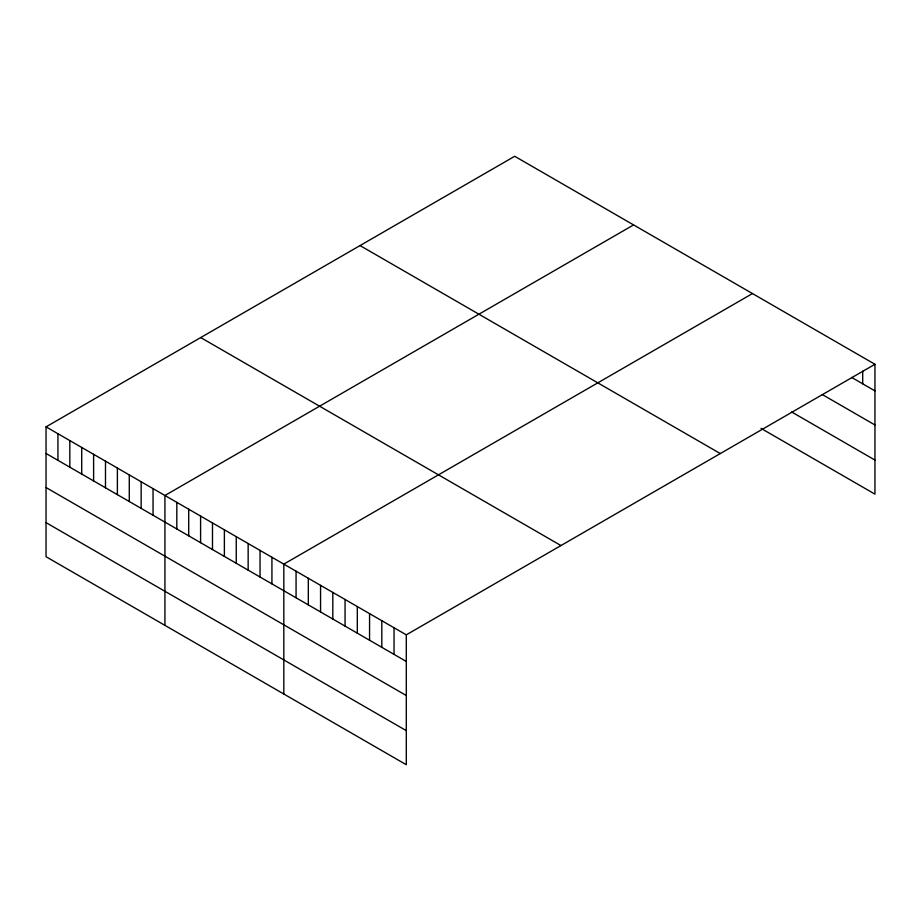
<?xml version="1.0" encoding="UTF-8"?>
<svg xmlns="http://www.w3.org/2000/svg" width="921" height="921" viewBox="0 0 921 921"><rect width="100%" height="100%" fill="white"/><g stroke="black" fill="none" stroke-linecap="round" stroke-linejoin="round"><path stroke-width="1.38" d="M46.05 426.86L406.299 634.845L406.299 764.718L46.05 556.721L46.05 426.86L514.701 156.282L874.95 364.279L874.95 494.14L761.034 428.38M633.579 224.92L164.928 495.498L164.928 625.359M752.469 293.557L283.818 564.124L283.818 693.997M406.299 634.845L874.95 364.279M851.683 377.449L874.95 390.884M822.28 394.545L874.95 424.961M791.657 411.975L874.95 460.063M360.042 245.573L720.291 453.569M200.709 337.57L560.958 545.554M46.05 453.466L406.299 661.451M46.05 487.543L406.299 695.528M46.05 522.644L406.299 730.641M862.701 371.209L862.701 383.815M394.05 627.777L394.05 654.382M381.812 620.708L381.812 647.313M369.563 613.628L369.563 640.233M357.313 606.559L357.313 633.164M345.064 599.49L345.064 626.096M332.815 592.422L332.815 619.027M320.566 585.342L320.566 611.947M308.316 578.273L308.316 604.878M296.067 571.204L296.067 597.81M271.925 557.263L271.925 583.868M260.044 550.401L260.044 577.007M248.152 543.54L248.152 570.145M236.26 536.678L236.26 563.284M224.379 529.817L224.379 556.422M212.486 522.944L212.486 549.549M200.594 516.082L200.594 542.688M188.713 509.221L188.713 535.826M176.82 502.359L176.82 528.965M153.047 488.625L153.047 515.23M141.155 481.764L141.155 508.369M129.274 474.902L129.274 501.508M117.381 468.041L117.381 494.646M105.489 461.179L105.489 487.785M93.608 454.306L93.608 480.912M81.716 447.445L81.716 474.05M69.823 440.583L69.823 467.189M57.942 433.722L57.942 460.327"/></g></svg>
